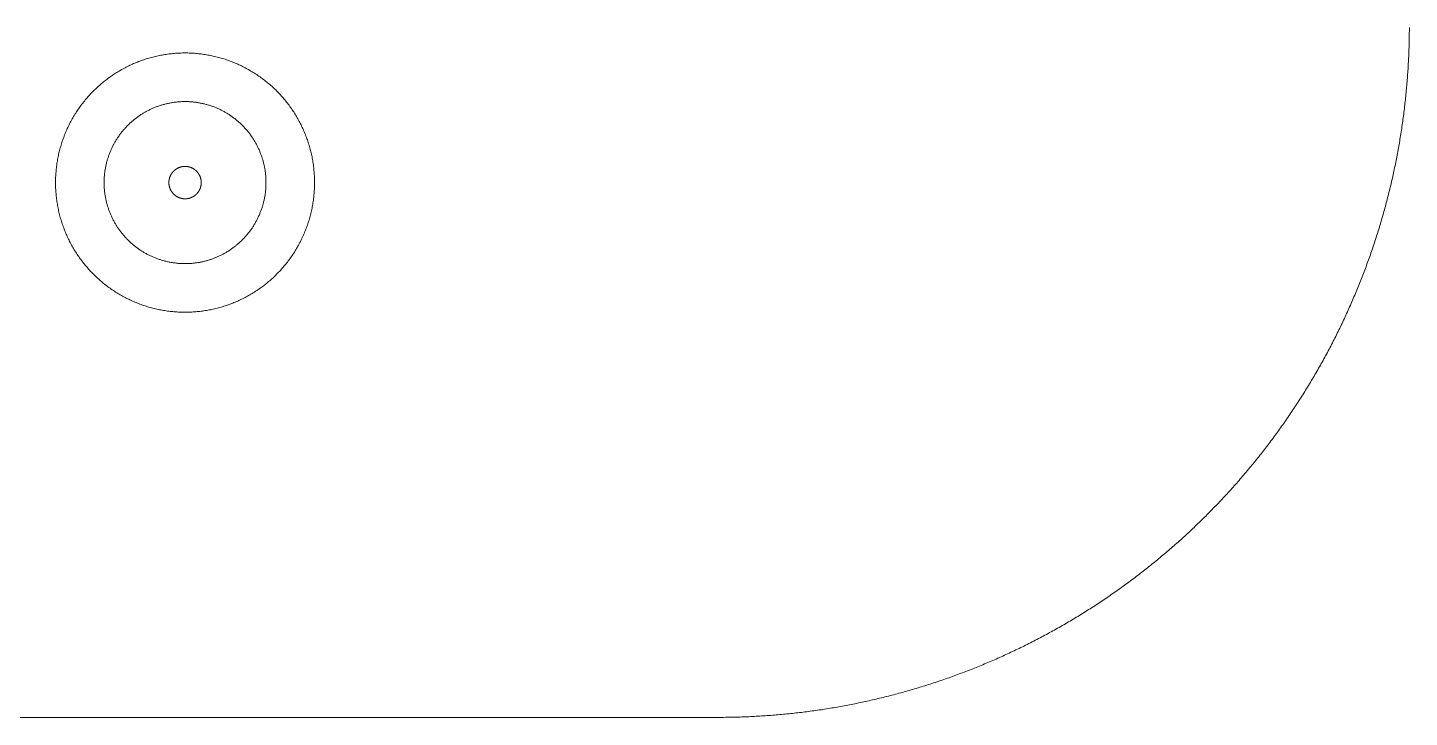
# Model space of a CAD drawing. Header units: millimetres. Extents: x 64 to 413, y 70 to 397.
# Drawn here: x 204.6 to 247.28, y 217.15 to 238.43 of the extents above; entities that cross this region are included whole.
import ezdxf

# ---------------------------------------------------------------- set-up
doc = ezdxf.new("R2010")
doc.units = ezdxf.units.MM
doc.layers.add('TOP_Full_CutOut_90_1', color=7, linetype='Continuous', lineweight=18)
doc.layers.add('TOP_Full_CutOut_90_2', color=7, linetype='Continuous', lineweight=18)

msp = doc.modelspace()

# ---------------------------------------------------------------- linework, layer by layer
at = {"layer": 'TOP_Full_CutOut_90_1'}
for points in [[(205.464802, 233.64659), (205.465021, 233.604703), (205.465679, 233.562822), (205.466776, 233.520951), (205.468311, 233.479085), (205.470284, 233.437245), (205.472695, 233.395431), (205.475544, 233.353636), (205.47883, 233.311879), (205.482553, 233.270163), (205.486714, 233.228483), (205.491311, 233.186843), (205.496343, 233.14526), (205.50181, 233.103733), (205.507713, 233.062264), (205.514049, 233.020855), (205.520818, 232.979518), (205.52802, 232.938253), (205.535652, 232.897071), (205.543717, 232.855969), (205.552213, 232.814943), (205.561134, 232.774022), (205.570486, 232.733192), (205.580265, 232.692459), (205.590468, 232.651837), (205.601097, 232.611323), (205.61215, 232.57092), (205.623626, 232.530633), (205.635523, 232.49047), (205.64784, 232.450433), (205.660576, 232.410527), (205.673728, 232.370758), (205.687293, 232.331136), (205.701277, 232.291651), (205.715673, 232.252309), (205.730478, 232.213129), (205.745695, 232.174102), (205.761318, 232.135236), (205.777348, 232.096538), (205.793782, 232.058007), (205.810618, 232.019655), (205.827854, 231.981481), (205.845491, 231.943485), (205.863527, 231.905673), (205.881952, 231.868061), (205.900772, 231.830643), (205.919986, 231.793415), (205.939584, 231.7564), (205.959573, 231.719588), (205.979944, 231.682986), (206.000696, 231.646604), (206.02183, 231.610439), (206.043341, 231.574495), (206.065228, 231.538779), (206.087486, 231.503296), (206.110115, 231.468049), (206.133111, 231.43304), (206.156475, 231.398271), (206.180201, 231.363749), (206.204284, 231.329482), (206.228726, 231.295468), (206.253529, 231.261705), (206.278678, 231.228208), (206.304176, 231.194978), (206.330021, 231.162016), (206.35621, 231.129328), (206.382745, 231.096909), (206.409611, 231.064776), (206.436815, 231.032926), (206.464351, 231.00136), (206.492214, 230.970087), (206.520406, 230.939106), (206.548919, 230.908422), (206.577756, 230.878034), (206.606904, 230.847955), (206.636367, 230.818182), (206.666142, 230.788716), (206.696219, 230.75957), (206.726604, 230.730737), (206.757291, 230.702221), (206.788272, 230.674029), (206.819548, 230.646163), (206.851111, 230.618629), (206.882958, 230.591429), (206.915094, 230.56456), (206.947513, 230.538025), (206.980201, 230.511836), (207.013163, 230.485991), (207.046393, 230.460493), (207.07989, 230.435344), (207.113653, 230.410541), (207.147667, 230.386099), (207.181934, 230.362016), (207.216456, 230.33829), (207.251225, 230.314926), (207.286234, 230.29193), (207.321481, 230.269301), (207.356964, 230.247043), (207.39268, 230.225156), (207.428624, 230.203645), (207.464789, 230.182511), (207.501171, 230.161759), (207.537773, 230.141388), (207.574585, 230.121399), (207.6116, 230.101801), (207.648826, 230.082588), (207.686247, 230.063767), (207.72386, 230.045341), (207.76167, 230.027306), (207.799666, 230.009669), (207.83784, 229.992433), (207.876197, 229.975595), (207.914723, 229.959162), (207.953417, 229.943135), (207.992287, 229.92751), (208.031314, 229.912293), (208.070494, 229.897488), (208.109834, 229.883092), (208.149322, 229.869108), (208.188943, 229.855543), (208.228713, 229.842391), (208.26862, 229.829655), (208.308655, 229.817338), (208.348818, 229.805441), (208.389105, 229.793965), (208.429508, 229.782912), (208.470022, 229.772283), (208.510644, 229.76208), (208.551376, 229.752301), (208.592208, 229.742949), (208.63313, 229.734027), (208.674154, 229.725532), (208.715256, 229.717467), (208.756438, 229.709835), (208.797708, 229.702632), (208.83904, 229.695863), (208.880443, 229.689528), (208.921918, 229.683625), (208.963445, 229.678158), (209.005028, 229.673126), (209.046668, 229.668529), (209.088348, 229.664368), (209.130064, 229.660645), (209.171821, 229.657359), (209.213616, 229.65451), (209.25543, 229.652099), (209.29727, 229.650126), (209.339136, 229.648591), (209.381007, 229.647494), (209.422888, 229.646836), (209.464775, 229.646617), (209.506661, 229.646836), (209.548542, 229.647494), (209.590413, 229.648591), (209.632279, 229.650126), (209.674119, 229.652099), (209.715934, 229.65451), (209.757727, 229.657359), (209.799485, 229.660645), (209.841202, 229.664369), (209.882882, 229.668529), (209.924521, 229.673126), (209.966105, 229.678158), (210.007631, 229.683625), (210.049106, 229.689528), (210.09051, 229.695863), (210.131842, 229.702632), (210.173111, 229.709835), (210.214295, 229.717467), (210.255395, 229.725532), (210.296419, 229.734027), (210.337342, 229.742949), (210.378172, 229.752301), (210.418905, 229.76208), (210.459527, 229.772283), (210.500041, 229.782912), (210.540444, 229.793965), (210.580731, 229.805441), (210.620894, 229.817338), (210.660931, 229.829655), (210.700837, 229.842391), (210.740606, 229.855543), (210.780228, 229.869108), (210.819715, 229.883092), (210.859056, 229.897488), (210.898233, 229.912292), (210.937262, 229.92751), (210.976132, 229.943135), (211.014826, 229.959162), (211.053352, 229.975595), (211.091711, 229.992434), (211.129886, 230.00967), (211.16788, 230.027306), (211.20569, 230.045341), (211.243301, 230.063766), (211.280721, 230.082587), (211.317949, 230.101801), (211.354964, 230.121399), (211.391776, 230.141388), (211.428378, 230.161759), (211.46476, 230.182511), (211.500925, 230.203645), (211.536869, 230.225156), (211.572585, 230.247043), (211.608068, 230.269301), (211.643315, 230.29193), (211.678324, 230.314926), (211.713093, 230.33829), (211.747615, 230.362016), (211.781882, 230.386099), (211.815896, 230.410541), (211.849659, 230.435344), (211.883158, 230.460495), (211.916387, 230.485991), (211.949345, 230.511834), (211.982036, 230.538025), (212.014455, 230.56456), (212.046591, 230.591429), (212.078438, 230.618629), (212.110001, 230.646163), (212.141277, 230.674029), (212.172258, 230.702221), (212.202948, 230.730739), (212.233331, 230.75957), (212.263404, 230.788714), (212.293182, 230.818182), (212.322648, 230.847957), (212.351794, 230.878034), (212.380627, 230.908419), (212.409143, 230.939106), (212.437335, 230.970087), (212.465201, 231.001363), (212.492735, 231.032926), (212.519935, 231.064773), (212.546804, 231.096909), (212.573339, 231.129328), (212.599528, 231.162016), (212.625373, 231.194978), (212.650874, 231.228211), (212.676021, 231.261705), (212.70082, 231.295465), (212.725265, 231.329482), (212.749348, 231.363749), (212.773074, 231.398271), (212.796438, 231.43304), (212.819434, 231.468049), (212.842063, 231.503296), (212.864321, 231.538779), (212.886208, 231.574495), (212.907719, 231.610439), (212.928853, 231.646604), (212.949607, 231.68299), (212.969977, 231.719588), (212.989962, 231.756396), (213.009563, 231.793415), (213.028777, 231.830643), (213.047597, 231.868061), (213.066024, 231.905677), (213.084059, 231.943485), (213.101693, 231.981476), (213.118931, 232.019655), (213.135769, 232.058012), (213.152202, 232.096538), (213.168231, 232.135236), (213.183855, 232.174102), (213.199069, 232.213124), (213.213877, 232.252314), (213.228273, 232.291651), (213.242254, 232.331131), (213.255821, 232.370758), (213.268973, 232.410527), (213.28171, 232.450438), (213.294027, 232.49047), (213.305921, 232.530628), (213.317399, 232.57092), (213.328452, 232.611323), (213.339081, 232.651837), (213.349284, 232.692459), (213.359063, 232.733192), (213.368416, 232.774027), (213.377339, 232.814949), (213.385832, 232.855964), (213.393896, 232.897066), (213.401529, 232.938253), (213.408732, 232.979523), (213.415502, 233.02086), (213.421837, 233.062258), (213.427738, 233.103727), (213.433206, 233.14526), (213.438238, 233.186848), (213.442836, 233.228483), (213.446995, 233.270157), (213.450719, 233.311879), (213.454005, 233.353636), (213.456854, 233.395431), (213.459266, 233.43725), (213.461239, 233.479085), (213.462773, 233.520946), (213.46387, 233.562822), (213.464528, 233.604703), (213.464747, 233.64659), (213.464528, 233.688476), (213.46387, 233.730357), (213.462773, 233.772233), (213.461239, 233.814094), (213.459266, 233.855929), (213.456854, 233.897749), (213.454005, 233.939542), (213.450719, 233.9813), (213.446995, 234.023022), (213.442836, 234.064696), (213.438238, 234.106332), (213.433206, 234.14792), (213.427738, 234.189451), (213.421837, 234.230921), (213.415502, 234.272319), (213.408732, 234.313656), (213.401529, 234.354927), (213.393896, 234.396114), (213.385832, 234.437214), (213.377339, 234.47823), (213.368416, 234.519152), (213.359063, 234.559987), (213.349284, 234.60072), (213.339081, 234.641342), (213.328452, 234.681856), (213.317399, 234.722259), (213.305921, 234.762551), (213.294027, 234.802709), (213.28171, 234.842741), (213.268973, 234.882652), (213.255821, 234.922421), (213.242254, 234.962048), (213.228273, 235.00153), (213.213877, 235.040866), (213.19907, 235.080053), (213.183855, 235.119077), (213.168231, 235.157943), (213.152202, 235.196641), (213.135769, 235.235167), (213.11893, 235.273526), (213.101692, 235.311706), (213.08406, 235.349693), (213.066025, 235.3875), (213.047597, 235.425118), (213.028777, 235.462536), (213.009563, 235.499764), (212.989962, 235.536783), (212.969977, 235.573591), (212.949607, 235.610189), (212.928853, 235.646575), (212.907719, 235.68274), (212.886208, 235.718684), (212.864321, 235.7544), (212.842063, 235.789883), (212.819434, 235.82513), (212.796438, 235.860139), (212.773074, 235.894908), (212.749348, 235.92943), (212.725265, 235.963697), (212.70082, 235.997714), (212.676021, 236.031474), (212.650872, 236.06497), (212.625373, 236.098202), (212.59953, 236.13116), (212.573339, 236.163851), (212.546804, 236.19627), (212.519935, 236.228406), (212.492735, 236.260253), (212.465201, 236.291816), (212.437335, 236.323092), (212.409143, 236.354073), (212.380625, 236.384763), (212.351794, 236.415146), (212.32265, 236.445219), (212.293182, 236.474997), (212.263404, 236.504465), (212.233331, 236.533609), (212.202948, 236.56244), (212.172258, 236.590958), (212.141277, 236.61915), (212.110001, 236.647016), (212.078438, 236.67455), (212.046591, 236.70175), (212.014455, 236.728619), (211.982036, 236.755154), (211.949345, 236.781345), (211.916387, 236.807188), (211.883155, 236.832687), (211.849659, 236.857836), (211.815899, 236.882635), (211.781882, 236.90708), (211.747615, 236.931163), (211.713093, 236.954889), (211.678324, 236.978253), (211.643315, 237.001249), (211.608068, 237.023878), (211.572585, 237.046136), (211.536869, 237.068023), (211.500925, 237.089534), (211.46476, 237.110668), (211.428378, 237.13142), (211.391776, 237.151791), (211.354964, 237.17178), (211.317949, 237.191378), (211.280721, 237.210592), (211.243301, 237.229413), (211.205686, 237.24784), (211.16788, 237.265874), (211.129891, 237.283507), (211.091711, 237.300745), (211.053352, 237.317584), (211.014826, 237.334017), (210.976132, 237.350044), (210.937262, 237.365669), (210.898233, 237.380887), (210.859051, 237.395692), (210.819715, 237.410088), (210.780233, 237.424069), (210.740606, 237.437636), (210.700837, 237.450788), (210.660931, 237.463524), (210.620894, 237.475841), (210.580731, 237.487738), (210.540444, 237.499214), (210.500041, 237.510267), (210.459527, 237.520896), (210.418905, 237.531099), (210.378172, 237.540878), (210.337337, 237.550231), (210.296414, 237.559154), (210.2554, 237.567647), (210.2143, 237.575711), (210.173111, 237.583344), (210.131842, 237.590547), (210.090504, 237.597317), (210.049106, 237.603652), (210.007636, 237.609553), (209.966105, 237.615021), (209.924521, 237.620053), (209.882882, 237.62465), (209.841202, 237.62881), (209.799485, 237.632534), (209.757727, 237.63582), (209.715934, 237.638669), (209.674114, 237.641081), (209.632279, 237.643054), (209.590418, 237.644588), (209.548542, 237.645685), (209.506661, 237.646343), (209.464775, 237.646562), (209.422888, 237.646343), (209.381007, 237.645685), (209.339131, 237.644588), (209.29727, 237.643054), (209.255435, 237.641081), (209.213616, 237.638669), (209.171821, 237.63582), (209.130064, 237.632534), (209.088348, 237.628811), (209.046668, 237.62465), (209.005028, 237.620053), (208.963445, 237.615021), (208.921912, 237.609553), (208.880443, 237.603652), (208.839045, 237.597317), (208.797708, 237.590547), (208.756438, 237.583344), (208.715251, 237.575711), (208.674149, 237.567647), (208.633135, 237.559154), (208.592213, 237.550231), (208.551376, 237.540878), (208.510644, 237.531099), (208.470022, 237.520896), (208.429508, 237.510267), (208.389105, 237.499214), (208.348818, 237.487738), (208.308655, 237.475841), (208.26862, 237.463524), (208.228713, 237.450788), (208.188943, 237.437636), (208.149317, 237.424069), (208.109834, 237.410088), (208.070499, 237.395692), (208.031314, 237.380886), (207.992287, 237.365669), (207.953417, 237.350044), (207.914723, 237.334017), (207.876197, 237.317584), (207.83784, 237.300746), (207.799661, 237.283508), (207.76167, 237.265874), (207.723864, 237.24784), (207.686247, 237.229412), (207.648826, 237.210591), (207.6116, 237.191378), (207.574585, 237.17178), (207.537773, 237.151791), (207.501171, 237.13142), (207.464789, 237.110668), (207.428624, 237.089534), (207.39268, 237.068023), (207.356964, 237.046136), (207.321481, 237.023878), (207.286234, 237.001249), (207.251225, 236.978253), (207.216456, 236.954889), (207.181934, 236.931163), (207.147667, 236.90708), (207.11365, 236.882635), (207.07989, 236.857836), (207.046396, 236.832689), (207.013163, 236.807188), (206.980201, 236.781343), (206.947513, 236.755154), (206.915094, 236.728619), (206.882958, 236.70175), (206.851111, 236.67455), (206.819548, 236.647016), (206.788272, 236.61915), (206.757291, 236.590958), (206.726604, 236.562442), (206.696219, 236.533609), (206.666142, 236.504463), (206.636367, 236.474997), (206.606901, 236.445222), (206.577756, 236.415146), (206.548921, 236.38476), (206.520406, 236.354073), (206.492214, 236.323092), (206.464351, 236.291819), (206.436815, 236.260253), (206.409611, 236.228403), (206.382745, 236.19627), (206.35621, 236.163851), (206.330019, 236.13116), (206.304176, 236.098202), (206.27868, 236.064973), (206.253529, 236.031474), (206.228726, 235.997711), (206.204284, 235.963697), (206.180201, 235.92943), (206.156475, 235.894908), (206.133111, 235.860139), (206.110115, 235.82513), (206.087486, 235.789883), (206.065228, 235.7544), (206.043341, 235.718684), (206.02183, 235.68274), (206.000696, 235.646575), (205.979944, 235.610193), (205.959573, 235.573591), (205.939584, 235.536779), (205.919986, 235.499764), (205.900772, 235.462536), (205.881952, 235.425118), (205.863526, 235.387504), (205.84549, 235.349693), (205.827855, 235.311701), (205.810619, 235.273526), (205.793782, 235.235172), (205.777348, 235.196641), (205.761318, 235.157943), (205.745695, 235.119077), (205.730477, 235.080048), (205.715673, 235.040871), (205.701277, 235.00153), (205.687293, 234.962043), (205.673728, 234.922421), (205.660576, 234.882652), (205.64784, 234.842746), (205.635523, 234.802709), (205.623626, 234.762546), (205.61215, 234.722259), (205.601097, 234.681856), (205.590468, 234.641342), (205.580265, 234.60072), (205.570486, 234.559987), (205.561134, 234.519157), (205.552213, 234.478236), (205.543717, 234.437209), (205.535652, 234.396109), (205.52802, 234.354927), (205.520818, 234.313661), (205.514049, 234.272324), (205.507713, 234.230915), (205.50181, 234.189446), (205.496343, 234.14792), (205.491311, 234.106337), (205.486714, 234.064696), (205.482553, 234.023016), (205.47883, 233.9813), (205.475544, 233.939542), (205.472695, 233.897749), (205.470284, 233.855934), (205.468311, 233.814094), (205.466776, 233.772228), (205.465679, 233.730357), (205.465021, 233.688476), (205.464802, 233.64659)], [(206.964823, 233.64659), (206.96496, 233.620411), (206.965371, 233.594235), (206.966056, 233.568064), (206.967016, 233.541902), (206.968249, 233.515752), (206.969756, 233.489616), (206.971536, 233.463498), (206.97359, 233.437399), (206.975918, 233.411323), (206.978518, 233.385273), (206.98139, 233.359252), (206.984536, 233.333263), (206.987953, 233.307307), (206.991641, 233.281389), (206.995601, 233.255511), (206.999832, 233.229676), (207.004333, 233.203886), (207.009104, 233.178145), (207.014144, 233.152456), (207.019453, 233.12682), (207.02503, 233.101242), (207.030874, 233.075723), (207.036986, 233.050267), (207.043363, 233.024877), (207.050007, 232.999554), (207.056915, 232.974303), (207.064087, 232.949125), (207.071522, 232.924024), (207.07922, 232.899002), (207.087179, 232.874062), (207.095399, 232.849207), (207.103879, 232.824439), (207.112618, 232.799761), (207.121615, 232.775176), (207.130868, 232.750687), (207.140378, 232.726296), (207.150143, 232.702006), (207.160161, 232.677819), (207.170432, 232.653739), (207.180955, 232.629768), (207.191728, 232.605908), (207.202751, 232.582162), (207.214021, 232.558533), (207.225538, 232.535023), (207.237301, 232.511635), (207.249308, 232.488372), (207.261558, 232.465235), (207.27405, 232.442229), (207.286782, 232.419354), (207.299753, 232.396614), (207.312961, 232.374011), (207.326405, 232.351547), (207.340084, 232.329225), (207.353995, 232.307048), (207.368139, 232.285018), (207.382512, 232.263137), (207.397113, 232.241408), (207.411941, 232.219833), (207.426994, 232.198415), (207.442271, 232.177155), (207.45777, 232.156056), (207.473488, 232.135121), (207.489425, 232.114351), (207.505579, 232.09375), (207.521947, 232.073319), (207.538529, 232.05306), (207.555321, 232.032976), (207.572323, 232.01307), (207.589533, 231.993342), (207.606948, 231.973795), (207.624567, 231.954432), (207.642388, 231.935255), (207.660409, 231.916265), (207.678627, 231.897465), (207.697042, 231.878857), (207.71565, 231.860442), (207.73445, 231.842224), (207.75344, 231.824203), (207.772617, 231.806382), (207.79198, 231.788763), (207.811527, 231.771348), (207.831255, 231.754138), (207.851161, 231.737136), (207.871245, 231.720344), (207.891504, 231.703762), (207.911935, 231.687394), (207.932536, 231.67124), (207.953306, 231.655303), (207.974241, 231.639585), (207.99534, 231.624086), (208.0166, 231.608809), (208.038018, 231.593756), (208.059593, 231.578928), (208.081322, 231.564327), (208.103203, 231.549954), (208.125233, 231.53581), (208.14741, 231.521899), (208.169732, 231.50822), (208.192196, 231.494776), (208.214799, 231.481568), (208.237539, 231.468597), (208.260414, 231.455865), (208.28342, 231.443373), (208.306557, 231.431123), (208.32982, 231.419116), (208.353208, 231.407353), (208.376718, 231.395836), (208.400347, 231.384565), (208.424093, 231.373543), (208.447953, 231.36277), (208.471924, 231.352247), (208.496004, 231.341976), (208.520191, 231.331958), (208.544481, 231.322193), (208.568872, 231.312683), (208.593361, 231.30343), (208.617946, 231.294433), (208.642624, 231.285694), (208.667392, 231.277214), (208.692247, 231.268994), (208.717187, 231.261035), (208.742209, 231.253337), (208.76731, 231.245902), (208.792488, 231.23873), (208.817739, 231.231821), (208.843062, 231.225178), (208.868452, 231.218801), (208.893908, 231.212689), (208.919427, 231.206845), (208.945005, 231.201268), (208.970641, 231.195959), (208.99633, 231.190919), (209.022071, 231.186148), (209.047861, 231.181647), (209.073696, 231.177416), (209.099574, 231.173456), (209.125492, 231.169768), (209.151448, 231.166351), (209.177437, 231.163205), (209.203458, 231.160333), (209.229508, 231.157733), (209.255584, 231.155405), (209.281683, 231.153351), (209.307801, 231.151571), (209.333937, 231.150064), (209.360087, 231.148831), (209.386249, 231.147871), (209.41242, 231.147186), (209.438596, 231.146775), (209.464775, 231.146638), (209.490954, 231.146775), (209.51713, 231.147186), (209.5433, 231.147871), (209.569462, 231.148831), (209.595612, 231.150064), (209.621748, 231.151571), (209.647867, 231.153351), (209.673965, 231.155405), (209.700041, 231.157733), (209.726091, 231.160333), (209.752112, 231.163205), (209.778102, 231.166351), (209.804057, 231.169768), (209.829975, 231.173456), (209.855853, 231.177416), (209.881688, 231.181647), (209.907478, 231.186148), (209.933219, 231.190919), (209.958908, 231.195959), (209.984544, 231.201268), (210.010122, 231.206845), (210.035641, 231.212689), (210.061097, 231.218801), (210.086487, 231.225178), (210.11181, 231.231821), (210.137061, 231.23873), (210.162239, 231.245902), (210.18734, 231.253337), (210.212362, 231.261035), (210.237302, 231.268994), (210.262158, 231.277214), (210.286925, 231.285694), (210.311603, 231.294433), (210.336188, 231.30343), (210.360677, 231.312683), (210.385068, 231.322193), (210.409358, 231.331958), (210.433545, 231.341976), (210.457625, 231.352247), (210.481597, 231.36277), (210.505457, 231.373543), (210.529202, 231.384565), (210.552831, 231.395836), (210.576341, 231.407353), (210.599729, 231.419116), (210.622992, 231.431123), (210.646129, 231.443373), (210.669136, 231.455865), (210.69201, 231.468597), (210.714751, 231.481568), (210.737354, 231.494776), (210.759817, 231.50822), (210.782139, 231.521899), (210.804316, 231.53581), (210.826346, 231.549954), (210.848227, 231.564327), (210.869956, 231.578928), (210.891531, 231.593756), (210.91295, 231.608809), (210.934209, 231.624086), (210.955308, 231.639585), (210.976243, 231.655303), (210.997013, 231.67124), (211.017614, 231.687394), (211.038045, 231.703762), (211.058304, 231.720344), (211.078388, 231.737136), (211.098295, 231.754138), (211.118022, 231.771348), (211.137569, 231.788763), (211.156932, 231.806382), (211.176109, 231.824203), (211.195099, 231.842224), (211.213899, 231.860442), (211.232508, 231.878857), (211.250922, 231.897465), (211.26914, 231.916265), (211.287161, 231.935255), (211.304982, 231.954432), (211.322601, 231.973795), (211.340016, 231.993342), (211.357226, 232.01307), (211.374228, 232.032976), (211.391021, 232.05306), (211.407602, 232.073319), (211.423971, 232.09375), (211.440124, 232.114351), (211.456061, 232.135121), (211.47178, 232.156056), (211.487278, 232.177155), (211.502555, 232.198415), (211.517608, 232.219833), (211.532436, 232.241408), (211.547038, 232.263137), (211.561411, 232.285018), (211.575554, 232.307048), (211.589465, 232.329225), (211.603144, 232.351547), (211.616588, 232.374011), (211.629796, 232.396614), (211.642767, 232.419354), (211.655499, 232.442229), (211.667991, 232.465235), (211.680241, 232.488372), (211.692248, 232.511635), (211.704011, 232.535023), (211.715528, 232.558533), (211.726799, 232.582162), (211.737821, 232.605908), (211.748594, 232.629768), (211.759117, 232.653739), (211.769388, 232.677819), (211.779406, 232.702006), (211.789171, 232.726296), (211.798681, 232.750687), (211.807934, 232.775176), (211.816931, 232.799761), (211.82567, 232.824439), (211.83415, 232.849207), (211.84237, 232.874062), (211.850329, 232.899002), (211.858027, 232.924024), (211.865463, 232.949125), (211.872635, 232.974303), (211.879543, 232.999554), (211.886186, 233.024877), (211.892564, 233.050267), (211.898675, 233.075723), (211.90452, 233.101242), (211.910097, 233.12682), (211.915405, 233.152456), (211.920445, 233.178145), (211.925216, 233.203886), (211.929717, 233.229676), (211.933948, 233.255511), (211.937908, 233.281389), (211.941597, 233.307307), (211.945014, 233.333263), (211.948159, 233.359252), (211.951031, 233.385273), (211.953632, 233.411323), (211.955959, 233.437399), (211.958013, 233.463498), (211.959793, 233.489616), (211.9613, 233.515752), (211.962534, 233.541902), (211.963493, 233.568064), (211.964178, 233.594235), (211.964589, 233.620411), (211.964726, 233.64659), (211.964589, 233.672769), (211.964178, 233.698945), (211.963493, 233.725115), (211.962534, 233.751277), (211.9613, 233.777427), (211.959793, 233.803563), (211.958013, 233.829682), (211.955959, 233.85578), (211.953632, 233.881856), (211.951031, 233.907906), (211.948159, 233.933927), (211.945014, 233.959917), (211.941597, 233.985872), (211.937908, 234.01179), (211.933948, 234.037668), (211.929717, 234.063503), (211.925216, 234.089293), (211.920445, 234.115034), (211.915405, 234.140723), (211.910097, 234.166359), (211.90452, 234.191937), (211.898675, 234.217456), (211.892564, 234.242912), (211.886186, 234.268302), (211.879543, 234.293625), (211.872635, 234.318876), (211.865463, 234.344054), (211.858027, 234.369155), (211.850329, 234.394177), (211.84237, 234.419117), (211.83415, 234.443972), (211.82567, 234.46874), (211.816931, 234.493418), (211.807934, 234.518003), (211.798681, 234.542492), (211.789171, 234.566883), (211.779406, 234.591173), (211.769388, 234.61536), (211.759117, 234.63944), (211.748594, 234.663412), (211.737821, 234.687272), (211.726799, 234.711017), (211.715528, 234.734646), (211.704011, 234.758156), (211.692248, 234.781544), (211.680241, 234.804807), (211.667991, 234.827944), (211.655499, 234.850951), (211.642767, 234.873825), (211.629796, 234.896565), (211.616588, 234.919169), (211.603144, 234.941632), (211.589465, 234.963954), (211.575554, 234.986131), (211.561411, 235.008161), (211.547038, 235.030042), (211.532436, 235.051771), (211.517608, 235.073346), (211.502555, 235.094765), (211.487278, 235.116024), (211.47178, 235.137123), (211.456061, 235.158058), (211.440124, 235.178828), (211.423971, 235.199429), (211.407602, 235.21986), (211.391021, 235.240119), (211.374228, 235.260203), (211.357226, 235.28011), (211.340016, 235.299837), (211.322601, 235.319384), (211.304982, 235.338747), (211.287161, 235.357924), (211.26914, 235.376914), (211.250922, 235.395714), (211.232508, 235.414322), (211.213899, 235.432737), (211.195099, 235.450955), (211.176109, 235.468976), (211.156932, 235.486797), (211.137569, 235.504416), (211.118022, 235.521831), (211.098295, 235.539041), (211.078388, 235.556043), (211.058304, 235.572836), (211.038045, 235.589417), (211.017614, 235.605785), (210.997013, 235.621939), (210.976243, 235.637876), (210.955308, 235.653595), (210.934209, 235.669093), (210.91295, 235.68437), (210.891531, 235.699423), (210.869956, 235.714251), (210.848227, 235.728853), (210.826346, 235.743226), (210.804316, 235.757369), (210.782139, 235.77128), (210.759817, 235.784959), (210.737354, 235.798403), (210.714751, 235.811611), (210.69201, 235.824582), (210.669136, 235.837314), (210.646129, 235.849806), (210.622992, 235.862056), (210.599729, 235.874063), (210.576341, 235.885826), (210.552831, 235.897343), (210.529202, 235.908614), (210.505457, 235.919636), (210.481597, 235.930409), (210.457625, 235.940932), (210.433545, 235.951203), (210.409358, 235.961221), (210.385068, 235.970986), (210.360677, 235.980496), (210.336188, 235.989749), (210.311603, 235.998746), (210.286925, 236.007485), (210.262158, 236.015965), (210.237302, 236.024185), (210.212362, 236.032144), (210.18734, 236.039842), (210.162239, 236.047278), (210.137061, 236.05445), (210.11181, 236.061358), (210.086487, 236.068001), (210.061097, 236.074379), (210.035641, 236.08049), (210.010122, 236.086334), (209.984544, 236.091911), (209.958908, 236.09722), (209.933219, 236.10226), (209.907478, 236.107031), (209.881688, 236.111532), (209.855853, 236.115763), (209.829975, 236.119723), (209.804057, 236.123411), (209.778102, 236.126829), (209.752112, 236.129974), (209.726091, 236.132846), (209.700041, 236.135447), (209.673965, 236.137774), (209.647867, 236.139828), (209.621748, 236.141608), (209.595612, 236.143115), (209.569462, 236.144349), (209.5433, 236.145308), (209.51713, 236.145993), (209.490954, 236.146404), (209.464775, 236.146541), (209.438596, 236.146404), (209.41242, 236.145993), (209.386249, 236.145308), (209.360087, 236.144349), (209.333937, 236.143115), (209.307801, 236.141608), (209.281683, 236.139828), (209.255584, 236.137774), (209.229508, 236.135447), (209.203458, 236.132846), (209.177437, 236.129974), (209.151448, 236.126829), (209.125492, 236.123411), (209.099574, 236.119723), (209.073696, 236.115763), (209.047861, 236.111532), (209.022071, 236.107031), (208.99633, 236.10226), (208.970641, 236.09722), (208.945005, 236.091911), (208.919427, 236.086334), (208.893908, 236.08049), (208.868452, 236.074379), (208.843062, 236.068001), (208.817739, 236.061358), (208.792488, 236.05445), (208.76731, 236.047278), (208.742209, 236.039842), (208.717187, 236.032144), (208.692247, 236.024185), (208.667392, 236.015965), (208.642624, 236.007485), (208.617946, 235.998746), (208.593361, 235.989749), (208.568872, 235.980496), (208.544481, 235.970986), (208.520191, 235.961221), (208.496004, 235.951203), (208.471924, 235.940932), (208.447953, 235.930409), (208.424093, 235.919636), (208.400347, 235.908614), (208.376718, 235.897343), (208.353208, 235.885826), (208.32982, 235.874063), (208.306557, 235.862056), (208.28342, 235.849806), (208.260414, 235.837314), (208.237539, 235.824582), (208.214799, 235.811611), (208.192196, 235.798403), (208.169732, 235.784959), (208.14741, 235.77128), (208.125233, 235.757369), (208.103203, 235.743226), (208.081322, 235.728853), (208.059593, 235.714251), (208.038018, 235.699423), (208.0166, 235.68437), (207.99534, 235.669093), (207.974241, 235.653595), (207.953306, 235.637876), (207.932536, 235.621939), (207.911935, 235.605785), (207.891504, 235.589417), (207.871245, 235.572836), (207.851161, 235.556043), (207.831255, 235.539041), (207.811527, 235.521831), (207.79198, 235.504416), (207.772617, 235.486797), (207.75344, 235.468976), (207.73445, 235.450955), (207.71565, 235.432737), (207.697042, 235.414322), (207.678627, 235.395714), (207.660409, 235.376914), (207.642388, 235.357924), (207.624567, 235.338747), (207.606948, 235.319384), (207.589533, 235.299837), (207.572323, 235.28011), (207.555321, 235.260203), (207.538529, 235.240119), (207.521947, 235.21986), (207.505579, 235.199429), (207.489425, 235.178828), (207.473488, 235.158058), (207.45777, 235.137123), (207.442271, 235.116024), (207.426994, 235.094765), (207.411941, 235.073346), (207.397113, 235.051771), (207.382512, 235.030042), (207.368139, 235.008161), (207.353995, 234.986131), (207.340084, 234.963954), (207.326405, 234.941632), (207.312961, 234.919169), (207.299753, 234.896565), (207.286782, 234.873825), (207.27405, 234.850951), (207.261558, 234.827944), (207.249308, 234.804807), (207.237301, 234.781544), (207.225538, 234.758156), (207.214021, 234.734646), (207.202751, 234.711017), (207.191728, 234.687272), (207.180955, 234.663412), (207.170432, 234.63944), (207.160161, 234.61536), (207.150143, 234.591173), (207.140378, 234.566883), (207.130868, 234.542492), (207.121615, 234.518003), (207.112618, 234.493418), (207.103879, 234.46874), (207.095399, 234.443972), (207.087179, 234.419117), (207.07922, 234.394177), (207.071522, 234.369155), (207.064087, 234.344054), (207.056915, 234.318876), (207.050007, 234.293625), (207.043363, 234.268302), (207.036986, 234.242912), (207.030874, 234.217456), (207.02503, 234.191937), (207.019453, 234.166359), (207.014144, 234.140723), (207.009104, 234.115034), (207.004333, 234.089293), (206.999832, 234.063503), (206.995601, 234.037668), (206.991641, 234.01179), (206.987953, 233.985872), (206.984536, 233.959917), (206.98139, 233.933927), (206.978518, 233.907906), (206.975918, 233.881856), (206.97359, 233.85578), (206.971536, 233.829682), (206.969756, 233.803563), (206.968249, 233.777427), (206.967016, 233.751277), (206.966056, 233.725115), (206.965371, 233.698945), (206.96496, 233.672769), (206.964823, 233.64659)], [(208.96485, 233.64659), (208.964878, 233.641354), (208.96496, 233.63612), (208.965097, 233.630887), (208.965289, 233.625655), (208.965535, 233.620426), (208.965837, 233.615199), (208.966193, 233.609976), (208.966603, 233.604757), (208.967069, 233.599543), (208.967589, 233.594333), (208.968163, 233.58913), (208.968792, 233.583932), (208.969476, 233.578742), (208.970213, 233.573559), (208.971005, 233.568384), (208.971851, 233.563218), (208.972751, 233.558061), (208.973705, 233.552913), (208.974713, 233.547776), (208.975775, 233.542649), (208.97689, 233.537534), (208.978059, 233.532431), (208.979281, 233.527341), (208.980556, 233.522263), (208.981885, 233.5172), (208.983266, 233.51215), (208.9847, 233.507115), (208.986187, 233.502095), (208.987727, 233.497092), (208.989318, 233.492104), (208.990962, 233.487134), (208.992658, 233.482181), (208.994405, 233.477246), (208.996204, 233.47233), (208.998055, 233.467433), (208.999957, 233.462555), (209.001909, 233.457698), (209.003913, 233.452861), (209.005967, 233.448046), (209.008071, 233.443252), (209.010225, 233.438481), (209.012429, 233.433732), (209.014683, 233.429007), (209.016986, 233.424306), (209.019339, 233.419629), (209.02174, 233.414977), (209.024189, 233.41035), (209.026687, 233.405749), (209.029234, 233.401175), (209.031827, 233.396627), (209.034469, 233.392107), (209.037157, 233.387615), (209.039892, 233.383151), (209.042674, 233.378717), (209.045503, 233.374311), (209.048377, 233.369936), (209.051297, 233.36559), (209.054262, 233.361276), (209.057272, 233.356993), (209.060327, 233.352741), (209.063427, 233.348522), (209.06657, 233.344336), (209.069757, 233.340182), (209.072987, 233.336063), (209.07626, 233.331977), (209.079576, 233.327926), (209.082934, 233.323909), (209.086334, 233.319929), (209.089776, 233.315984), (209.093258, 233.312075), (209.096782, 233.308203), (209.100345, 233.304368), (209.103949, 233.30057), (209.107592, 233.296811), (209.111275, 233.29309), (209.114996, 233.289407), (209.118755, 233.285764), (209.122553, 233.28216), (209.126388, 233.278597), (209.13026, 233.275073), (209.134169, 233.271591), (209.138114, 233.268149), (209.142095, 233.264749), (209.146111, 233.261391), (209.150162, 233.258075), (209.154248, 233.254802), (209.158367, 233.251572), (209.162521, 233.248385), (209.166707, 233.245241), (209.170926, 233.242142), (209.175178, 233.239087), (209.179461, 233.236077), (209.183775, 233.233112), (209.188121, 233.230192), (209.192496, 233.227318), (209.196902, 233.224489), (209.201337, 233.221707), (209.2058, 233.218972), (209.210292, 233.216284), (209.214812, 233.213642), (209.21936, 233.211048), (209.223934, 233.208502), (209.228535, 233.206004), (209.233162, 233.203555), (209.237814, 233.201154), (209.242491, 233.198801), (209.247192, 233.196498), (209.251917, 233.194244), (209.256666, 233.19204), (209.261437, 233.189886), (209.266231, 233.187782), (209.271046, 233.185728), (209.275883, 233.183724), (209.28074, 233.181772), (209.285618, 233.17987), (209.290515, 233.178019), (209.295431, 233.17622), (209.300366, 233.174473), (209.305319, 233.172777), (209.310289, 233.171133), (209.315277, 233.169541), (209.320281, 233.168002), (209.3253, 233.166515), (209.330335, 233.165081), (209.335385, 233.1637), (209.340448, 233.162371), (209.345526, 233.161096), (209.350616, 233.159874), (209.355719, 233.158705), (209.360834, 233.15759), (209.365961, 233.156528), (209.371098, 233.15552), (209.376246, 233.154566), (209.381403, 233.153666), (209.386569, 233.15282), (209.391744, 233.152028), (209.396927, 233.15129), (209.402117, 233.150607), (209.407315, 233.149978), (209.412518, 233.149404), (209.417728, 233.148884), (209.422942, 233.148418), (209.428161, 233.148008), (209.433384, 233.147652), (209.438611, 233.14735), (209.44384, 233.147104), (209.449072, 233.146912), (209.454305, 233.146775), (209.459539, 233.146693), (209.464775, 233.146665), (209.47001, 233.146693), (209.475244, 233.146775), (209.480478, 233.146912), (209.485709, 233.147104), (209.490939, 233.14735), (209.496165, 233.147652), (209.501388, 233.148008), (209.506607, 233.148418), (209.511822, 233.148884), (209.517031, 233.149404), (209.522234, 233.149978), (209.527432, 233.150607), (209.532622, 233.15129), (209.537805, 233.152028), (209.54298, 233.15282), (209.548146, 233.153666), (209.553304, 233.154566), (209.558451, 233.15552), (209.563588, 233.156528), (209.568715, 233.15759), (209.57383, 233.158705), (209.578933, 233.159874), (209.584023, 233.161096), (209.589101, 233.162371), (209.594165, 233.1637), (209.599214, 233.165081), (209.604249, 233.166515), (209.609269, 233.168002), (209.614272, 233.169541), (209.61926, 233.171133), (209.62423, 233.172777), (209.629183, 233.174473), (209.634118, 233.17622), (209.639034, 233.178019), (209.643931, 233.17987), (209.648809, 233.181772), (209.653666, 233.183724), (209.658503, 233.185728), (209.663319, 233.187782), (209.668112, 233.189886), (209.672884, 233.19204), (209.677632, 233.194244), (209.682357, 233.196498), (209.687059, 233.198801), (209.691736, 233.201154), (209.696388, 233.203555), (209.701014, 233.206004), (209.705615, 233.208502), (209.710189, 233.211048), (209.714737, 233.213642), (209.719257, 233.216284), (209.723749, 233.218972), (209.728213, 233.221707), (209.732648, 233.224489), (209.737053, 233.227318), (209.741429, 233.230192), (209.745774, 233.233112), (209.750088, 233.236077), (209.754371, 233.239087), (209.758623, 233.242142), (209.762842, 233.245241), (209.767028, 233.248385), (209.771182, 233.251572), (209.775302, 233.254802), (209.779387, 233.258075), (209.783438, 233.261391), (209.787455, 233.264749), (209.791436, 233.268149), (209.795381, 233.271591), (209.799289, 233.275073), (209.803161, 233.278597), (209.806996, 233.28216), (209.810794, 233.285764), (209.814553, 233.289407), (209.818275, 233.29309), (209.821957, 233.296811), (209.8256, 233.30057), (209.829204, 233.304368), (209.832768, 233.308203), (209.836291, 233.312075), (209.839773, 233.315984), (209.843215, 233.319929), (209.846615, 233.323909), (209.849973, 233.327926), (209.853289, 233.331977), (209.856562, 233.336063), (209.859792, 233.340182), (209.862979, 233.344336), (209.866123, 233.348522), (209.869222, 233.352741), (209.872277, 233.356993), (209.875287, 233.361276), (209.878252, 233.36559), (209.881172, 233.369936), (209.884047, 233.374311), (209.886875, 233.378717), (209.889657, 233.383151), (209.892392, 233.387615), (209.895081, 233.392107), (209.897722, 233.396627), (209.900316, 233.401175), (209.902862, 233.405749), (209.90536, 233.41035), (209.907809, 233.414977), (209.910211, 233.419629), (209.912563, 233.424306), (209.914866, 233.429007), (209.91712, 233.433732), (209.919324, 233.438481), (209.921478, 233.443252), (209.923583, 233.448046), (209.925637, 233.452861), (209.92764, 233.457698), (209.929593, 233.462555), (209.931494, 233.467433), (209.933345, 233.47233), (209.935144, 233.477246), (209.936891, 233.482181), (209.938587, 233.487134), (209.940231, 233.492104), (209.941823, 233.497092), (209.943362, 233.502095), (209.944849, 233.507115), (209.946283, 233.51215), (209.947665, 233.5172), (209.948993, 233.522263), (209.950268, 233.527341), (209.95149, 233.532431), (209.952659, 233.537534), (209.953775, 233.542649), (209.954836, 233.547776), (209.955844, 233.552913), (209.956798, 233.558061), (209.957698, 233.563218), (209.958544, 233.568384), (209.959336, 233.573559), (209.960074, 233.578742), (209.960757, 233.583932), (209.961386, 233.58913), (209.96196, 233.594333), (209.96248, 233.599543), (209.962946, 233.604757), (209.963356, 233.609976), (209.963713, 233.615199), (209.964014, 233.620426), (209.964261, 233.625655), (209.964452, 233.630887), (209.964589, 233.63612), (209.964672, 233.641354), (209.964699, 233.64659), (209.964672, 233.651825), (209.964589, 233.657059), (209.964452, 233.662293), (209.964261, 233.667524), (209.964014, 233.672754), (209.963713, 233.67798), (209.963356, 233.683203), (209.962946, 233.688422), (209.96248, 233.693637), (209.96196, 233.698846), (209.961386, 233.704049), (209.960757, 233.709247), (209.960074, 233.714437), (209.959336, 233.71962), (209.958544, 233.724795), (209.957698, 233.729961), (209.956798, 233.735119), (209.955844, 233.740266), (209.954836, 233.745403), (209.953775, 233.75053), (209.952659, 233.755645), (209.95149, 233.760748), (209.950268, 233.765838), (209.948993, 233.770916), (209.947665, 233.77598), (209.946283, 233.781029), (209.944849, 233.786064), (209.943362, 233.791084), (209.941823, 233.796087), (209.940231, 233.801075), (209.938587, 233.806045), (209.936891, 233.810998), (209.935144, 233.815933), (209.933345, 233.820849), (209.931494, 233.825746), (209.929593, 233.830624), (209.92764, 233.835481), (209.925637, 233.840318), (209.923583, 233.845134), (209.921478, 233.849927), (209.919324, 233.854699), (209.91712, 233.859447), (209.914866, 233.864172), (209.912563, 233.868874), (209.910211, 233.873551), (209.907809, 233.878203), (209.90536, 233.882829), (209.902862, 233.88743), (209.900316, 233.892004), (209.897722, 233.896552), (209.895081, 233.901072), (209.892392, 233.905564), (209.889657, 233.910028), (209.886875, 233.914462), (209.884047, 233.918868), (209.881172, 233.923244), (209.878252, 233.927589), (209.875287, 233.931903), (209.872277, 233.936186), (209.869222, 233.940438), (209.866123, 233.944657), (209.862979, 233.948843), (209.859792, 233.952997), (209.856562, 233.957117), (209.853289, 233.961202), (209.849973, 233.965253), (209.846615, 233.96927), (209.843215, 233.97325), (209.839773, 233.977196), (209.836291, 233.981104), (209.832768, 233.984976), (209.829204, 233.988811), (209.8256, 233.992609), (209.821957, 233.996368), (209.818275, 234.00009), (209.814553, 234.003772), (209.810794, 234.007415), (209.806996, 234.011019), (209.803161, 234.014582), (209.799289, 234.018106), (209.795381, 234.021588), (209.791436, 234.02503), (209.787455, 234.02843), (209.783438, 234.031788), (209.779387, 234.035104), (209.775302, 234.038377), (209.771182, 234.041607), (209.767028, 234.044794), (209.762842, 234.047938), (209.758623, 234.051037), (209.754371, 234.054092), (209.750088, 234.057102), (209.745774, 234.060067), (209.741429, 234.062987), (209.737053, 234.065861), (209.732648, 234.06869), (209.728213, 234.071472), (209.723749, 234.074207), (209.719257, 234.076896), (209.714737, 234.079537), (209.710189, 234.082131), (209.705615, 234.084677), (209.701014, 234.087175), (209.696388, 234.089624), (209.691736, 234.092026), (209.687059, 234.094378), (209.682357, 234.096681), (209.677632, 234.098935), (209.672884, 234.101139), (209.668112, 234.103293), (209.663319, 234.105398), (209.658503, 234.107451), (209.653666, 234.109455), (209.648809, 234.111408), (209.643931, 234.113309), (209.639034, 234.11516), (209.634118, 234.116959), (209.629183, 234.118706), (209.62423, 234.120402), (209.61926, 234.122046), (209.614272, 234.123638), (209.609269, 234.125177), (209.604249, 234.126664), (209.599214, 234.128098), (209.594165, 234.129479), (209.589101, 234.130808), (209.584023, 234.132083), (209.578933, 234.133305), (209.57383, 234.134474), (209.568715, 234.135589), (209.563588, 234.136651), (209.558451, 234.137659), (209.553304, 234.138613), (209.548146, 234.139513), (209.54298, 234.140359), (209.537805, 234.141151), (209.532622, 234.141889), (209.527432, 234.142572), (209.522234, 234.143201), (209.517031, 234.143775), (209.511822, 234.144295), (209.506607, 234.144761), (209.501388, 234.145171), (209.496165, 234.145528), (209.490939, 234.145829), (209.485709, 234.146075), (209.480478, 234.146267), (209.475244, 234.146404), (209.47001, 234.146487), (209.464775, 234.146514), (209.459539, 234.146487), (209.454305, 234.146404), (209.449072, 234.146267), (209.44384, 234.146075), (209.438611, 234.145829), (209.433384, 234.145528), (209.428161, 234.145171), (209.422942, 234.144761), (209.417728, 234.144295), (209.412518, 234.143775), (209.407315, 234.143201), (209.402117, 234.142572), (209.396927, 234.141889), (209.391744, 234.141151), (209.386569, 234.140359), (209.381403, 234.139513), (209.376246, 234.138613), (209.371098, 234.137659), (209.365961, 234.136651), (209.360834, 234.135589), (209.355719, 234.134474), (209.350616, 234.133305), (209.345526, 234.132083), (209.340448, 234.130808), (209.335385, 234.129479), (209.330335, 234.128098), (209.3253, 234.126664), (209.320281, 234.125177), (209.315277, 234.123638), (209.310289, 234.122046), (209.305319, 234.120402), (209.300366, 234.118706), (209.295431, 234.116959), (209.290515, 234.11516), (209.285618, 234.113309), (209.28074, 234.111408), (209.275883, 234.109455), (209.271046, 234.107451), (209.266231, 234.105398), (209.261437, 234.103293), (209.256666, 234.101139), (209.251917, 234.098935), (209.247192, 234.096681), (209.242491, 234.094378), (209.237814, 234.092026), (209.233162, 234.089624), (209.228535, 234.087175), (209.223934, 234.084677), (209.21936, 234.082131), (209.214812, 234.079537), (209.210292, 234.076896), (209.2058, 234.074207), (209.201337, 234.071472), (209.196902, 234.06869), (209.192496, 234.065861), (209.188121, 234.062987), (209.183775, 234.060067), (209.179461, 234.057102), (209.175178, 234.054092), (209.170926, 234.051037), (209.166707, 234.047938), (209.162521, 234.044794), (209.158367, 234.041607), (209.154248, 234.038377), (209.150162, 234.035104), (209.146111, 234.031788), (209.142095, 234.02843), (209.138114, 234.02503), (209.134169, 234.021588), (209.13026, 234.018106), (209.126388, 234.014582), (209.122553, 234.011019), (209.118755, 234.007415), (209.114996, 234.003772), (209.111275, 234.00009), (209.107592, 233.996368), (209.103949, 233.992609), (209.100345, 233.988811), (209.096782, 233.984976), (209.093258, 233.981104), (209.089776, 233.977196), (209.086334, 233.97325), (209.082934, 233.96927), (209.079576, 233.965253), (209.07626, 233.961202), (209.072987, 233.957117), (209.069757, 233.952997), (209.06657, 233.948843), (209.063427, 233.944657), (209.060327, 233.940438), (209.057272, 233.936186), (209.054262, 233.931903), (209.051297, 233.927589), (209.048377, 233.923244), (209.045503, 233.918868), (209.042674, 233.914462), (209.039892, 233.910028), (209.037157, 233.905564), (209.034469, 233.901072), (209.031827, 233.896552), (209.029234, 233.892004), (209.026687, 233.88743), (209.024189, 233.882829), (209.02174, 233.878203), (209.019339, 233.873551), (209.016986, 233.868874), (209.014683, 233.864172), (209.012429, 233.859447), (209.010225, 233.854699), (209.008071, 233.849927), (209.005967, 233.845134), (209.003913, 233.840318), (209.001909, 233.835481), (208.999957, 233.830624), (208.998055, 233.825746), (208.996204, 233.820849), (208.994405, 233.815933), (208.992658, 233.810998), (208.990962, 233.806045), (208.989318, 233.801075), (208.987727, 233.796087), (208.986187, 233.791084), (208.9847, 233.786064), (208.983266, 233.781029), (208.981885, 233.77598), (208.980556, 233.770916), (208.979281, 233.765838), (208.978059, 233.760748), (208.97689, 233.755645), (208.975775, 233.75053), (208.974713, 233.745403), (208.973705, 233.740266), (208.972751, 233.735119), (208.971851, 233.729961), (208.971005, 233.724795), (208.970213, 233.71962), (208.969476, 233.714437), (208.968792, 233.709247), (208.968163, 233.704049), (208.967589, 233.698846), (208.967069, 233.693637), (208.966603, 233.688422), (208.966193, 233.683203), (208.965837, 233.67798), (208.965535, 233.672754), (208.965289, 233.667524), (208.965097, 233.662293), (208.96496, 233.657059), (208.964878, 233.651825), (208.96485, 233.64659)]]:
    msp.add_lwpolyline(points, close=True, dxfattribs=at)
at = {"layer": 'TOP_Full_CutOut_90_2', "linetype": 'Continuous', "ltscale": 5}
msp.add_lwpolyline([(247.277918, 238.434917), (247.277701, 238.379039), (247.277337, 238.323162), (247.276828, 238.267286), (247.276171, 238.211411), (247.275369, 238.155539), (247.27442, 238.099668), (247.273326, 238.0438), (247.272084, 237.987936), (247.270697, 237.932074), (247.269163, 237.876217), (247.267483, 237.820364), (247.265657, 237.764515), (247.263685, 237.708672), (247.261567, 237.652833), (247.259302, 237.597001), (247.256891, 237.541174), (247.254334, 237.485354), (247.251631, 237.429541), (247.248782, 237.373736), (247.245786, 237.317937), (247.242645, 237.262147), (247.239358, 237.206366), (247.235924, 237.150593), (247.232345, 237.094829), (247.228619, 237.039075), (247.224748, 236.983331), (247.220731, 236.927597), (247.216567, 236.871874), (247.212258, 236.816162), (247.207803, 236.760461), (247.203203, 236.704772), (247.198456, 236.649096), (247.193564, 236.593432), (247.188526, 236.537781), (247.183342, 236.482144), (247.178013, 236.42652), (247.172538, 236.37091), (247.166918, 236.315315), (247.161152, 236.259735), (247.155241, 236.20417), (247.149184, 236.148621), (247.142981, 236.093088), (247.136634, 236.037571), (247.130141, 235.982071), (247.123502, 235.926588), (247.116719, 235.871123), (247.10979, 235.815676), (247.102716, 235.760247), (247.095498, 235.704837), (247.088134, 235.649446), (247.080625, 235.594074), (247.072971, 235.538722), (247.065172, 235.483391), (247.057228, 235.42808), (247.04914, 235.37279), (247.040907, 235.317521), (247.032529, 235.262274), (247.024007, 235.207049), (247.01534, 235.151847), (247.006529, 235.096668), (246.997573, 235.041512), (246.988473, 234.986379), (246.979228, 234.931271), (246.969839, 234.876187), (246.960306, 234.821127), (246.950629, 234.766093), (246.940808, 234.711085), (246.930843, 234.656102), (246.920734, 234.601146), (246.910482, 234.546216), (246.900085, 234.491313), (246.889545, 234.436438), (246.878861, 234.38159), (246.868033, 234.326771), (246.857062, 234.27198), (246.845948, 234.217218), (246.83469, 234.162485), (246.823289, 234.107782), (246.811745, 234.053109), (246.800058, 233.998466), (246.788228, 233.943855), (246.776255, 233.889274), (246.764139, 233.834725), (246.75188, 233.780208), (246.739479, 233.725723), (246.726935, 233.67127), (246.714248, 233.616851), (246.701419, 233.562465), (246.688448, 233.508113), (246.675334, 233.453795), (246.662079, 233.399512), (246.648681, 233.345263), (246.635141, 233.29105), (246.621459, 233.236873), (246.607636, 233.182731), (246.593671, 233.128626), (246.579564, 233.074557), (246.565316, 233.020526), (246.550926, 232.966532), (246.536395, 232.912576), (246.521723, 232.858658), (246.50691, 232.804779), (246.491956, 232.750939), (246.47686, 232.697138), (246.461625, 232.643376), (246.446248, 232.589655), (246.430731, 232.535975), (246.415073, 232.482335), (246.399275, 232.428736), (246.383336, 232.375179), (246.367258, 232.321664), (246.351039, 232.268191), (246.334681, 232.21476), (246.318182, 232.161373), (246.301544, 232.108029), (246.284767, 232.054729), (246.26785, 232.001473), (246.250793, 231.948261), (246.233597, 231.895094), (246.216263, 231.841973), (246.198789, 231.788897), (246.181176, 231.735866), (246.163424, 231.682883), (246.145534, 231.629945), (246.127505, 231.577055), (246.109338, 231.524213), (246.091033, 231.471418), (246.072589, 231.418671), (246.054008, 231.365972), (246.035288, 231.313323), (246.016431, 231.260722), (245.997436, 231.208171), (245.978304, 231.15567), (245.959034, 231.10322), (245.939627, 231.050819), (245.920083, 230.99847), (245.900401, 230.946173), (245.880583, 230.893927), (245.860629, 230.841733), (245.840537, 230.789591), (245.82031, 230.737502), (245.799946, 230.685467), (245.779446, 230.633484), (245.758809, 230.581556), (245.738037, 230.529682), (245.717129, 230.477862), (245.696086, 230.426098), (245.674907, 230.374388), (245.653593, 230.322735), (245.632144, 230.271137), (245.610559, 230.219595), (245.58884, 230.168111), (245.566986, 230.116683), (245.544998, 230.065313), (245.522875, 230.014), (245.500618, 229.962746), (245.478227, 229.91155), (245.455701, 229.860412), (245.433042, 229.809334), (245.41025, 229.758316), (245.387324, 229.707357), (245.364264, 229.656458), (245.341072, 229.60562), (245.317746, 229.554843), (245.294287, 229.504127), (245.270696, 229.453473), (245.246973, 229.402881), (245.223116, 229.35235), (245.199128, 229.301883), (245.175008, 229.251479), (245.150756, 229.201137), (245.126372, 229.15086), (245.101856, 229.100646), (245.077209, 229.050497), (245.052431, 229.000413), (245.027522, 228.950393), (245.002482, 228.900439), (244.977312, 228.850551), (244.952011, 228.800729), (244.926579, 228.750973), (244.901017, 228.701284), (244.875326, 228.651662), (244.849504, 228.602107), (244.823553, 228.552621), (244.797472, 228.503202), (244.771263, 228.453852), (244.744924, 228.40457), (244.718456, 228.355358), (244.691859, 228.306215), (244.665134, 228.257142), (244.63828, 228.208139), (244.611298, 228.159207), (244.584188, 228.110345), (244.556951, 228.061555), (244.529585, 228.012836), (244.502093, 227.964189), (244.474473, 227.915613), (244.446725, 227.867111), (244.418852, 227.818681), (244.390851, 227.770324), (244.362724, 227.722041), (244.33447, 227.673832), (244.306091, 227.625697), (244.277585, 227.577636), (244.248954, 227.52965), (244.220197, 227.481739), (244.191315, 227.433904), (244.162308, 227.386144), (244.133176, 227.33846), (244.103919, 227.290853), (244.074537, 227.243323), (244.045031, 227.19587), (244.015401, 227.148494), (243.985648, 227.101196), (243.95577, 227.053976), (243.925769, 227.006834), (243.895645, 226.959771), (243.865397, 226.912787), (243.835027, 226.865883), (243.804534, 226.819058), (243.773918, 226.772313), (243.74318, 226.725648), (243.71232, 226.679064), (243.681339, 226.632561), (243.650235, 226.586139), (243.61901, 226.539799), (243.587664, 226.493541), (243.556197, 226.447365), (243.524609, 226.401271), (243.492901, 226.355261), (243.461072, 226.309333), (243.429123, 226.263489), (243.397055, 226.217729), (243.364866, 226.172053), (243.332558, 226.126461), (243.300131, 226.080954), (243.267585, 226.035532), (243.23492, 225.990196), (243.202136, 225.944945), (243.169234, 225.89978), (243.136214, 225.854701), (243.103076, 225.809709), (243.069821, 225.764804), (243.036448, 225.719987), (243.002957, 225.675256), (242.96935, 225.630614), (242.935626, 225.586059), (242.901785, 225.541593), (242.867829, 225.497216), (242.833756, 225.452928), (242.799567, 225.408729), (242.765262, 225.36462), (242.730843, 225.320601), (242.696308, 225.276672), (242.661658, 225.232834), (242.626894, 225.189087), (242.592015, 225.14543), (242.557022, 225.101865), (242.521915, 225.058392), (242.486695, 225.015011), (242.45136, 224.971723), (242.415913, 224.928527), (242.380353, 224.885424), (242.34468, 224.842414), (242.308895, 224.799497), (242.272997, 224.756675), (242.236987, 224.713947), (242.200866, 224.671313), (242.164633, 224.628774), (242.128289, 224.586329), (242.091834, 224.543981), (242.055268, 224.501727), (242.018592, 224.45957), (241.981805, 224.417509), (241.944909, 224.375544), (241.907902, 224.333676), (241.870787, 224.291905), (241.833561, 224.250231), (241.796227, 224.208655), (241.758785, 224.167177), (241.721234, 224.125796), (241.683574, 224.084515), (241.645807, 224.043332), (241.607932, 224.002248), (241.569949, 223.961263), (241.53186, 223.920378), (241.493663, 223.879593), (241.45536, 223.838908), (241.416951, 223.798324), (241.378435, 223.75784), (241.339813, 223.717457), (241.301086, 223.677175), (241.262254, 223.636995), (241.223316, 223.596917), (241.184274, 223.55694), (241.145127, 223.517066), (241.105876, 223.477295), (241.066521, 223.437627), (241.027063, 223.398061), (240.9875, 223.3586), (240.947835, 223.319241), (240.908067, 223.279987), (240.868196, 223.240837), (240.828222, 223.201792), (240.788147, 223.162852), (240.74797, 223.124016), (240.707691, 223.085286), (240.667311, 223.046661), (240.62683, 223.008142), (240.586249, 222.96973), (240.545567, 222.931423), (240.504784, 222.893224), (240.463902, 222.855131), (240.422921, 222.817145), (240.38184, 222.779267), (240.34066, 222.741497), (240.299381, 222.703834), (240.258004, 222.66628), (240.216528, 222.628834), (240.174955, 222.591497), (240.133284, 222.554268), (240.091516, 222.517149), (240.049651, 222.48014), (240.007689, 222.44324), (239.965631, 222.40645), (239.923476, 222.369771), (239.881225, 222.333202), (239.838879, 222.296743), (239.796438, 222.260396), (239.753902, 222.22416), (239.711271, 222.188035), (239.668545, 222.152022), (239.625725, 222.116121), (239.582812, 222.080332), (239.539805, 222.044656), (239.496704, 222.009093), (239.453511, 221.973642), (239.410225, 221.938305), (239.366847, 221.903081), (239.323377, 221.86797), (239.279814, 221.832974), (239.236161, 221.798092), (239.192416, 221.763324), (239.14858, 221.728671), (239.104654, 221.694133), (239.060638, 221.65971), (239.016531, 221.625402), (238.972335, 221.59121), (238.92805, 221.557133), (238.883675, 221.523173), (238.839212, 221.489329), (238.79466, 221.455602), (238.75002, 221.421991), (238.705292, 221.388497), (238.660477, 221.355121), (238.615575, 221.321861), (238.570585, 221.28872), (238.525509, 221.255696), (238.480347, 221.222791), (238.435099, 221.190004), (238.389765, 221.157336), (238.344345, 221.124786), (238.298841, 221.092355), (238.253252, 221.060044), (238.207578, 221.027852), (238.16182, 220.995779), (238.115979, 220.963827), (238.070054, 220.931995), (238.024045, 220.900283), (237.977954, 220.868691), (237.931781, 220.837221), (237.885525, 220.805871), (237.839187, 220.774643), (237.792768, 220.743536), (237.746267, 220.71255), (237.699685, 220.681687), (237.653023, 220.650946), (237.606281, 220.620326), (237.559458, 220.58983), (237.512556, 220.559456), (237.465574, 220.529204), (237.418513, 220.499076), (237.371374, 220.469072), (237.324156, 220.439191), (237.276861, 220.409433), (237.229487, 220.379799), (237.182036, 220.35029), (237.134508, 220.320905), (237.086903, 220.291644), (237.039222, 220.262509), (236.991464, 220.233498), (236.943631, 220.204612), (236.895723, 220.175851), (236.847739, 220.147216), (236.79968, 220.118707), (236.751547, 220.090324), (236.70334, 220.062067), (236.655059, 220.033936), (236.606705, 220.005931), (236.558277, 219.978054), (236.509776, 219.950303), (236.461204, 219.922679), (236.412558, 219.895182), (236.363842, 219.867813), (236.315053, 219.840572), (236.266194, 219.813458), (236.217263, 219.786473), (236.168262, 219.759615), (236.119191, 219.732886), (236.070051, 219.706286), (236.02084, 219.679814), (235.971561, 219.653471), (235.922213, 219.627258), (235.872796, 219.601173), (235.823311, 219.575218), (235.773759, 219.549393), (235.724139, 219.523697), (235.674452, 219.498132), (235.624698, 219.472697), (235.574878, 219.447392), (235.524991, 219.422217), (235.475039, 219.397173), (235.425022, 219.37226), (235.374939, 219.347478), (235.324792, 219.322828), (235.27458, 219.298308), (235.224305, 219.273921), (235.173965, 219.249664), (235.123563, 219.22554), (235.073097, 219.201548), (235.022569, 219.177688), (234.971978, 219.15396), (234.921326, 219.130365), (234.870612, 219.106903), (234.819837, 219.083573), (234.769, 219.060377), (234.718104, 219.037313), (234.667147, 219.014383), (234.61613, 218.991587), (234.565053, 218.968924), (234.513918, 218.946395), (234.462724, 218.924), (234.411471, 218.901738), (234.36016, 218.879612), (234.308791, 218.857619), (234.257365, 218.835761), (234.205882, 218.814038), (234.154342, 218.79245), (234.102746, 218.770997), (234.051094, 218.749678), (233.999386, 218.728496), (233.947623, 218.707448), (233.895805, 218.686536), (233.843933, 218.66576), (233.792006, 218.64512), (233.740026, 218.624616), (233.687992, 218.604248), (233.635904, 218.584016), (233.583764, 218.563921), (233.531572, 218.543962), (233.479327, 218.52414), (233.427031, 218.504455), (233.374684, 218.484907), (233.322285, 218.465496), (233.269836, 218.446222), (233.217336, 218.427085), (233.164787, 218.408086), (233.112188, 218.389225), (233.05954, 218.370501), (233.006843, 218.351916), (232.954097, 218.333468), (232.901304, 218.315159), (232.848462, 218.296987), (232.795573, 218.278955), (232.742638, 218.26106), (232.689655, 218.243305), (232.636626, 218.225688), (232.583552, 218.20821), (232.530431, 218.190871), (232.477266, 218.173671), (232.424056, 218.15661), (232.370801, 218.139689), (232.317502, 218.122907), (232.264159, 218.106265), (232.210773, 218.089763), (232.157344, 218.0734), (232.103872, 218.057178), (232.050358, 218.041095), (231.996802, 218.025152), (231.943205, 218.00935), (231.889566, 217.993688), (231.835887, 217.978167), (231.782167, 217.962786), (231.728407, 217.947546), (231.674607, 217.932447), (231.620768, 217.917488), (231.56689, 217.902671), (231.512973, 217.887995), (231.459018, 217.873459), (231.405025, 217.859066), (231.350995, 217.844813), (231.296928, 217.830702), (231.242824, 217.816733), (231.188683, 217.802905), (231.134506, 217.78922), (231.080294, 217.775676), (231.026047, 217.762274), (230.971764, 217.749014), (230.917447, 217.735896), (230.863096, 217.72292), (230.808712, 217.710087), (230.754293, 217.697397), (230.699842, 217.684848), (230.645358, 217.672443), (230.590842, 217.66018), (230.536294, 217.64806), (230.481714, 217.636082), (230.427103, 217.624248), (230.372461, 217.612556), (230.317789, 217.601008), (230.263087, 217.589603), (230.208355, 217.578341), (230.153594, 217.567223), (230.098804, 217.556247), (230.043985, 217.545416), (229.989139, 217.534728), (229.934264, 217.524183), (229.879362, 217.513782), (229.824433, 217.503525), (229.769478, 217.493412), (229.714496, 217.483443), (229.659488, 217.473617), (229.604454, 217.463936), (229.549396, 217.454399), (229.494312, 217.445006), (229.439205, 217.435757), (229.384073, 217.426653), (229.328917, 217.417693), (229.273739, 217.408877), (229.218537, 217.400206), (229.163313, 217.391679), (229.108067, 217.383297), (229.052799, 217.37506), (228.99751, 217.366967), (228.942199, 217.359019), (228.886868, 217.351216), (228.831517, 217.343558), (228.776146, 217.336045), (228.720755, 217.328677), (228.665346, 217.321454), (228.609917, 217.314376), (228.554471, 217.307443), (228.499006, 217.300655), (228.443524, 217.294012), (228.388024, 217.287515), (228.332508, 217.281163), (228.276975, 217.274956), (228.221427, 217.268895), (228.165862, 217.26298), (228.110283, 217.257209), (228.054688, 217.251585), (227.999079, 217.246105), (227.943455, 217.240772), (227.887818, 217.235584), (227.832168, 217.230542), (227.776504, 217.225645), (227.720828, 217.220894), (227.66514, 217.216289), (227.609439, 217.21183), (227.553728, 217.207517), (227.498005, 217.203349), (227.442271, 217.199328), (227.386527, 217.195452), (227.330774, 217.191722), (227.27501, 217.188139), (227.219238, 217.184701), (227.163456, 217.181409), (227.107666, 217.178263), (227.051868, 217.175264), (226.996063, 217.17241), (226.94025, 217.169703), (226.88443, 217.167142), (226.828604, 217.164726), (226.772772, 217.162458), (226.716934, 217.160335), (226.66109, 217.158358), (226.605242, 217.156528), (226.549388, 217.154844), (226.493531, 217.153306), (226.43767, 217.151914), (226.381805, 217.150668), (226.325938, 217.149569), (226.270068, 217.148616), (226.214195, 217.14781), (226.15832, 217.147149), (226.097507, 217.14659), (172.27737, 217.14659)], dxfattribs=at)

doc.saveas('drawing.dxf')
